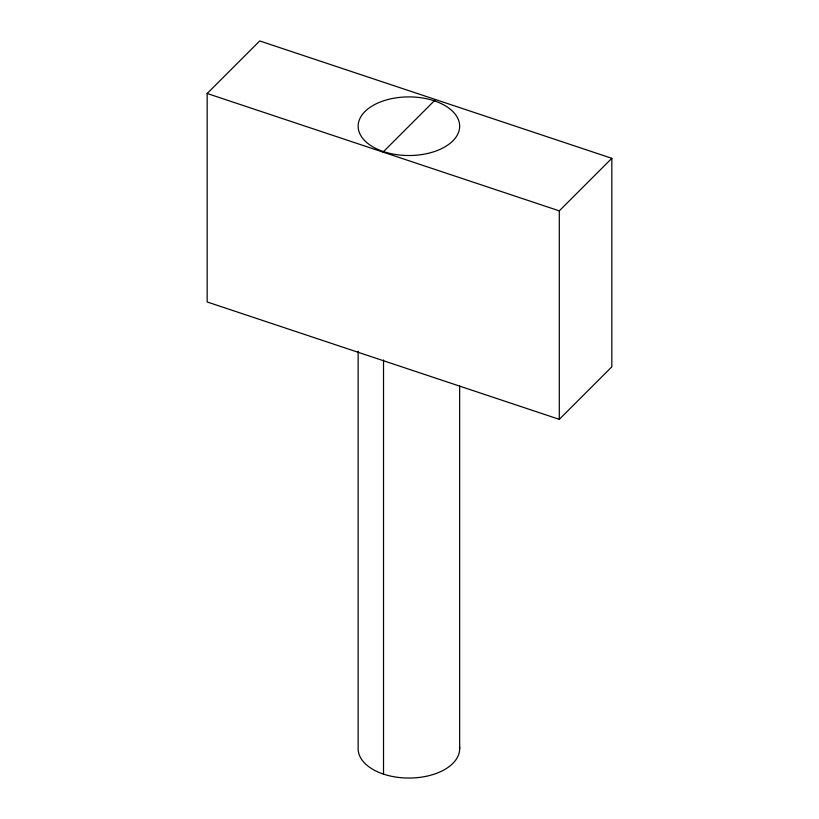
<?xml version="1.0" encoding="UTF-8"?>
<svg xmlns="http://www.w3.org/2000/svg" width="819" height="819" viewBox="0 0 819 819"><rect width="100%" height="100%" fill="white"/><g stroke="black" fill="none" stroke-linecap="round" stroke-linejoin="round"><path stroke-width="1.23" d="M207.166 93.489L259.705 40.95L611.834 158.323L611.834 366.799L559.295 419.338L207.166 301.965L207.166 93.489L559.295 210.862L611.834 158.323M383.016 152.099L435.544 99.56M559.295 210.862L559.295 419.338M459.664 385.708L459.664 748.74M383.517 359.961L383.517 774.119M358.138 351.197L358.138 748.74A50.758 29.31 0 0 0 410.79 778.03A50.758 29.31 0 0 0 459.52 746.559M383.517 151.597A50.758 29.31 0 0 0 459.664 126.218A50.758 29.31 0 0 0 383.517 100.829A50.758 29.31 0 0 0 383.517 151.597"/></g></svg>
